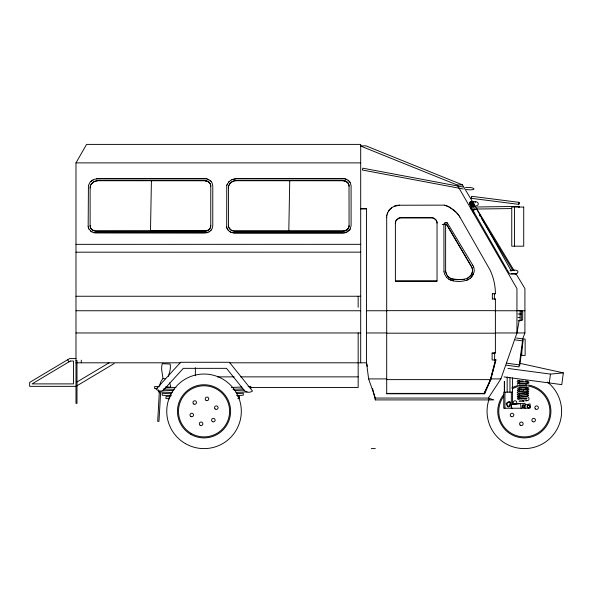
<?xml version="1.0" encoding="UTF-8"?>
<svg xmlns="http://www.w3.org/2000/svg" width="593" height="593" viewBox="0 0 593 593"><rect width="100%" height="100%" fill="white"/><g stroke="black" fill="none" stroke-linecap="round" stroke-linejoin="round"><path stroke-width="0.89" d="M521.343 320.064L521.329 311.725L522.707 311.733L522.648 319.998L520.039 320.783L520.165 310.65M288.798 231.188L289.732 180.739M90.121 187.981L90.188 186.847M210.76 225.614L210.559 227.238M228.431 187.981L228.505 186.847M349.018 226.548L349.069 225.614M386.695 217.357L386.806 215.674M395.39 223.19L395.583 221.656M519.223 390.431L518.808 389.853L521.892 390.157M522.996 389.297L523.063 390.327M518.638 207.165L518.942 206.408L519.26 207.172M471.116 206.394L471.302 205.83M549.274 382.952L550.452 374.101L563.35 372.864L561.779 384.62L504.102 376.926M519.698 365.718L523.152 340.204M523.211 390.29L523.204 389.371M366.496 362.582L368.624 378.905L375.332 398.059L488.387 398.059L500.892 378.905L516.948 332.962L519.179 320.524M521.44 320.45L518.208 320.783M88.431 185.431L88.172 226.608M90.188 186.98L90.388 185.92M210.559 227.193L210.708 226.378M226.748 185.431L226.682 227.549M228.505 186.98L228.698 185.92M349.018 226.378L348.632 227.89M386.806 215.77L387.133 214.117M395.435 222.486L395.82 220.996M471.739 197.551L471.257 198.292L471.576 196.29L519.023 202.332L519.231 203.325L518.786 204.363L471.339 198.321M386.695 393.381L484.185 393.381L490.47 379.616L495.392 360.04L495.896 359.81L490.974 378.905L484.689 393.782L386.695 393.782L386.695 217.253M168.442 376.347L169.761 371.455A18.086 18.086 0 0 0 170.169 364.05L162.252 363.687A18.049 18.049 0 0 0 161.852 371.099L163.008 378.579A13.157 13.157 0 0 0 159.687 386.043M386.695 379.616L490.47 379.616L495.896 359.81L494.629 359.81M471.524 207.165L472.021 206.438A1.764 0.637 -26.6 0 1 473.199 205.741L474.356 205.489A1.92 0.697 -26.6 0 1 474.83 205.823L474.771 206.038M471.895 273.662L472.332 272.18A8.435 8.421 0 0 0 471.969 267.606L446.885 224.784M471.546 277.22L474.029 272.291A9.97 9.955 0 0 0 473.599 266.887M527.029 382.715L527.533 383.397L518.586 382.759L517.111 381.848L518.616 380.965L523.085 380.943M88.431 185.483L90.106 182.236L92.953 179.894M90.388 186.054L90.707 185.031M210.322 227.897L210.559 227.06M226.748 185.483L227.156 184.297M228.698 186.054C229.484 182.74 232.856 180.517 236.177 180.569L343.288 180.569L346.208 181.295L348.299 183.43M348.877 227.06L347.891 229.098M347.239 232.004L350.055 229.298L351.093 225.681L351.093 185.943L350.5 183.163L349.492 181.517M387.133 214.214L387.674 212.613M474.044 205.208L474.178 204.555A1.883 1.171 -25.4 0 0 473.155 203.836L472.28 203.962A1.772 1.104 -25.4 0 0 470.894 205.03L470.76 205.682A1.883 1.171 -25.4 0 0 471.776 206.394M522.655 338.959L524.916 332.962L524.916 288.554L516.08 273.884L511.077 273.684M500.892 378.905L490.974 378.905L484.185 393.381L484.689 393.782M473.51 274.048L470.167 278.502M527.066 386.858L527.444 387.585L518.438 386.94M90.707 185.157L91.152 184.178M227.156 184.356L229.254 181.339M229.024 185.157C230.232 182.399 233.205 180.665 236.177 180.702L343.288 180.739L345.541 181.154L347.883 182.844M210.322 227.719L209.092 229.632L206.549 231.011L207.913 230.432M348.632 227.719L346.846 230.04L345.563 230.781M350.055 229.298L350.507 228.446M387.674 212.717L389.356 209.878L391.743 207.639M395.82 221.145L396.561 219.788M475.201 206.527L475.223 206.557A1.935 0.43 -27.1 0 0 474.83 206.364L473.718 206.727A1.757 0.393 -27.1 0 0 472.895 207.165M75.986 360.47L76.994 360.47L76.994 403.373L75.986 403.373L75.986 162.882L86.578 144.395L360.692 144.395L360.692 362.805M526.806 396.576C534.115 394.33 517.585 393.433 519.253 394.582M91.152 184.312L93.961 181.54L97.867 180.569L204.97 180.569L208.521 181.68L210.315 184.067M209.581 229.054L209.996 228.349M490.47 379.616L490.974 378.905M388.422 211.293C390.794 207.513 395.116 205.074 399.6 205.134M396.154 220.514L398.896 218.105A5.997 5.982 0 0 1 401.076 217.698L431.445 217.698A5.893 5.886 0 0 1 433.587 218.098L435.877 219.899M444.832 223.035L443.898 223.969L443.979 271.75M442.237 224.532L445.706 224.436A0.86 0.86 0 0 1 446.536 224.436L471.265 266.131M471.183 274.87C466.943 281.104 457.878 279.703 451.54 278.725C448.827 277.702 446.611 275.389 445.884 272.558M522.277 405.649L522.7 405.241M524.175 406.716L523.797 407.087M527.466 405.916L527.918 405.501A1.238 1.238 0 0 1 529.126 405.523L529.556 405.953A1.142 1.142 0 0 1 529.534 407.132L529.089 407.547M470.368 201.894L470.064 202.257A1.742 1.727 -3.4 0 0 469.856 203.592L470.679 204.689L470.056 203.977A1.742 1.735 0 0 1 470.101 202.198L471.198 201.464A1.868 1.853 -3.4 0 1 472.577 201.672L473.407 202.769A1.742 1.727 -3.4 0 1 473.459 203.229A1.742 1.735 0 0 0 473.258 202.287L472.606 201.62A1.868 1.868 0 0 0 470.783 201.568M472.91 209.611L474.43 208.995M91.707 183.526L94.865 181.25L97.867 180.702L204.97 180.746L207.898 181.473M228.416 182.296L231.263 179.894M209.092 229.58L209.581 228.928M208.929 232.004L211.19 230.084M210.522 230.855L212.19 228.446L212.776 225.681L212.776 185.943L212.19 183.163L211.175 181.517M347.891 229.054L346.846 230.084M349.499 230.084L345.385 232.723M90.944 181.399L94.087 179.36L97.801 178.671L206.053 178.789M209.092 229.454L207.254 230.61L205.015 231.018L95.955 231.018L93.679 230.603L91.811 229.424M397.051 219.41L398.896 218.254A5.997 5.982 0 0 1 401.076 217.846L431.445 217.846A5.893 5.886 0 0 1 433.587 218.246L434.847 218.928M527.133 395.235L527.125 395.197M517.103 273.484C520.899 269.2 511.722 269.763 510.062 270.527L511.285 271.023L476.49 208.773M473.518 210.27L476.268 208.966M522.759 405.338L522.374 405.708A0.986 0.986 0 0 0 522.374 406.716M445.617 224.68L445.706 224.621A0.86 0.86 0 0 1 446.536 224.621L446.759 224.799M467.714 278.28L471.183 275.056L472.332 271.994A8.435 8.421 0 0 0 471.969 267.421M448.567 279.021C454.816 282.52 464.089 282.186 470.167 278.465M346.846 229.914L343.325 231.018L234.265 231.018L231.322 230.284L228.876 227.668M76.771 382.107L109.053 362.842M76.779 385.873L114.16 363.568M528.674 387.696L525.761 388.222M515.206 274.351L516.08 273.884M231.263 179.946L236.11 178.671L344.363 178.789M208.929 231.945L206.082 232.908M346.23 230.432L344.859 231.003M444.832 223.072L445.239 222.857A2.698 2.691 0 0 1 447.003 222.857L447.411 223.072M519.023 202.332L518.786 204.363M466.81 280.267L468.574 279.503M519.068 382.218L519.29 382.196M518.942 206.408L471.168 207.061L471.094 209.07M232.404 179.42L236.11 178.723L343.354 178.671M394.656 206.156L399.6 205.23L444.52 205.134A27.315 27.278 0 0 1 449.22 207.001L455.935 211.975M346.342 232.367L344.4 232.908M528.482 381.484L527.718 381.699M472.71 204.815L473.562 204.637A1.905 0.941 -26.1 0 1 474.482 205.163L474.304 205.727A1.772 0.882 -26.1 0 1 474.052 206.023M518.934 397.021L519.149 396.976M525.072 404.923L530.038 403.892L530.394 407.384A0.867 0.867 0 0 1 529.512 408.229L503.746 408.243L503.746 392.151L512.434 392.151M518.616 391.506C511.811 393.871 530.535 394.145 526.977 393.463M207.076 232.671L93.872 232.671M527.54 390.142L529.089 389.119L526.666 388.207M519.505 382.952L517.504 383.434L517.348 384.375M525.68 384.019C536.339 381.922 517.985 381.24 519.112 381.558M526.74 394.478C533.952 392.262 518.905 391.847 519.09 392.084M519.372 395.613C512.004 397.866 526.117 397.992 527.229 398.051M519.431 397.703C514.702 397.977 519.312 400.92 521.758 399.882M526.68 392.381C532.329 391.684 525.435 389.082 523.137 390.179M476.564 205.66C480.019 205.363 477.839 200.708 474.941 201.909L475.416 201.983L471.702 201.353M520.558 393.411C509.861 395.524 528.259 396.168 527.118 395.894M525.672 400.883L526.725 400.794M464.63 279.325C458.893 279.407 451.147 281.208 447.241 275.634M512.337 408.229A1.008 1.008 0 0 1 511.307 407.243L511.033 406.072A1.949 1.949 0 0 1 512.915 404.167L520.513 403.544L521.121 408.243M512.915 404.152L519.861 403.677M96.533 178.804L205.037 178.671M205.823 231.1L150.481 231.196L151.423 180.746M344.133 231.1L233.449 231.1M344.133 231.144L343.325 231.018M229.461 231.403L231.218 232.419L234.198 232.975L344.4 232.856M510.054 274.092L516.199 273.721M519.127 401.372L524.205 401.12M519.246 403.603L525.072 403.322L525.072 408.243M521.818 389.149C510.87 390.038 522.641 392.566 526.48 391.632M360.692 146.063L457.247 185.009L462.407 184.838L472.362 201.353L471.094 201.353M471.183 209.107L511.603 208.558M476.831 208.884L514.168 270.719M360.692 145.871L365.992 145.863L462.407 184.838M75.986 162.882L360.692 162.882M360.692 208.699L366.496 208.699L366.496 362.805L367.334 366.341M360.692 208.832L366.496 208.832M95.132 231.1L205.015 231.018M205.082 232.975L94.873 232.856M343.391 232.975L233.182 232.856M75.986 244.346L360.692 244.323M75.986 252.188L360.692 252.144M395.39 281.008L437.034 281.008M492.36 293.683L495.392 293.683L494.377 293.787M75.986 296.248L360.692 296.248M492.36 298.954L495.392 298.968L495.392 353.094L492.108 353.094L492.108 359.958L495.392 360.04M495.392 299.065L494.377 299.065L494.377 293.676M386.695 310.658L495.392 310.658M518.326 310.65L521.329 310.65L522.611 311.377M75.986 310.754L360.692 310.754M366.496 310.754L386.695 310.754M495.392 310.754L524.916 310.754M518.023 314.001L521.203 314.023M518.023 317.396L519.853 317.396M75.986 332.962L360.692 332.962M366.496 332.962L386.695 332.962M495.392 332.962L524.916 332.962M386.695 333.192L495.392 333.192M522.641 339.048L525.131 339.048L525.131 355.444L521.81 355.444L521.81 347.246M495.392 352.865L494.629 352.865L494.629 360.07M492.108 353.124L494.629 353.124M75.986 358.58L69.596 358.58L29.65 382.418L29.65 386.347L75.986 386.347M75.986 362.805L180.368 362.805M229.447 362.805L366.496 362.805M217.572 376.866L234.22 376.866M240.691 376.866L358.165 376.866M368.624 378.905L386.695 378.905M250.869 387.474L358.165 387.474L358.165 332.962M372.597 388.422L375.332 399.912L492.879 399.912M371.292 448.605L375.332 448.605M526.858 388.222L518.868 387.74L519.246 388.178M521.758 389.342L517.452 388.66M524.36 389.371L527.518 389.712L526.992 389.342M163.008 378.579L165.395 378.69M526.666 398.755L518.868 398.281L519.246 398.718M524.36 399.919L526.532 400.053M166.07 387.118L170.665 387.333A20.347 20.347 0 0 0 169.702 382.9M343.288 180.702L344.829 180.932M204.97 180.702L207.224 181.161M525.494 381.01L527.459 381.277L527.044 381.084M526.784 384.012L518.719 383.501L519.253 384.034M519.55 384.983L527.155 385.391M526.717 386.11L519.764 385.798M526.717 396.65L518.801 396.161L519.194 396.398M507.993 368.431L550.452 374.101M516.496 338.032L522.818 338.885L519.031 366.897L506.385 365.192M515.317 339.908L522.544 340.886M506.652 363.19L519.298 364.895M519.475 380.78L517.489 380.276M526.295 391.61L527.459 391.825L527.007 391.706M466.254 189.515C477.936 191.005 475.29 186.758 465.512 187.462M463.266 188.974L362.412 170.035L362.768 168.182L462.955 186.995M344.363 178.73L346.312 179.279M206.053 178.73L207.039 178.975M453.445 280.926L449.694 279.688M519.928 363.339L563.35 372.864M345.356 178.916L348.061 180.228L350.055 182.362M207.039 178.916L210.508 180.858M232.708 230.959L230.128 229.558L228.639 227M232.189 232.723L230.306 231.937M94.398 230.959L92.382 230.025M93.872 232.723L91.144 231.403L89.143 229.254M488.387 398.059L493.806 399.912M208.002 179.219L208.906 179.642M346.208 181.465L346.831 181.858M207.898 181.421L208.521 181.866M91.997 231.989L90.381 230.825M452.103 208.803L449.22 207.098A27.315 27.278 0 0 0 444.52 205.23M447.411 223.035L472.806 265.256M523.797 405.338L524.175 405.708M522.544 406.924L522.759 407.087A1.097 1.097 0 0 0 523.871 407.169M448.567 279.058L446.611 277.339M527.881 407.524L527.444 407.095M348.061 180.228L348.825 180.858M208.521 181.814L209.077 182.325M229.461 231.463L227.46 229.313L226.482 226.548M453.452 209.685L458.092 214.458M435.395 219.232L436.285 220.47M210.508 180.798L211.175 181.569M209.077 182.273L209.989 183.437M91.811 229.558L90.899 228.305M457.055 213.087L459.041 215.785M446.611 277.376L444.594 274.129L443.979 271.713M522.277 406.776L522.7 407.183A1.186 1.186 0 0 0 523.856 407.183L524.279 406.776A1.097 1.097 0 0 0 524.279 405.649L523.856 405.241A1.097 1.097 0 0 0 522.804 405.256M347.883 182.674L348.869 184.727M228.023 230.054L227.008 228.394M91.315 229.024L90.566 227.668M459.041 215.689L459.894 217.171M474.63 205.119L475.994 207.38M479.374 214.903L480.33 216.489M481.286 218.076L512.819 270.393M476.446 208.128L476.905 208.884M507.045 269.645L509.417 273.618M67.646 359.751L68.899 361.856M474.059 213.406L474.548 214.236L473.132 211.783M457.247 185.009L516.948 288.583L516.948 332.962M472.139 208.884L506.57 268.844M459.894 217.075L490.055 269.978A56.224 56.142 0 0 1 495.407 293.787M473.57 212.561L471.865 209.44M436.285 220.322L436.611 221.085M348.299 183.393L348.632 184.06M88.691 228.394L89.143 229.313M472.806 265.219L473.599 266.924M446.662 274.722L445.684 271.52M473.444 202.932L472.621 201.872A1.868 1.794 -17.1 0 0 471.25 201.679L470.116 202.472A1.749 1.683 -17.1 0 0 469.901 203.777L470.716 204.837A1.868 1.794 -17.1 0 0 471.146 205.015M436.611 220.937L436.841 221.738M210.315 183.889L210.7 185.424L210.559 184.556M90.321 227L90.566 227.801M88.364 227.49L88.691 228.453M436.841 221.589L436.989 222.412M348.869 184.556L349.069 186.18M228.49 226.304L228.639 227.126M90.173 226.304L90.321 227.126M88.172 226.548L88.364 227.549M436.989 222.264L437.034 223.094M349.018 185.246L349.069 225.792M228.431 225.533L228.49 226.43M210.7 185.246L210.76 186.187M90.121 225.533L90.173 226.43M445.617 270.415L445.684 271.705M514.472 207.061L514.472 246.184M512.434 377.874L512.434 404.663M511.336 392.151L511.336 408.243M509.95 377.874L509.95 392.151M507.163 376.978L507.163 392.151M504.94 392.151L504.94 408.243M504.391 381.44L504.391 392.151M504.376 381.44L504.376 392.151M492.36 293.676L492.36 298.968M445.617 224.428L445.617 270.601M437.034 222.946L437.034 281.156L395.39 281.156L395.39 223.035M375.332 398.059L375.332 399.912M358.165 296.248L358.165 307.263M250.817 388.504L250.817 386.517A788.764 788.764 0 0 1 248.148 386.673M228.431 187.855L228.431 225.666M210.76 186.009L210.76 225.8M195.371 367.667L195.371 375.769M158.427 389.868L158.427 391.862A781.53 781.53 0 0 0 172.267 392.522M90.121 187.855L90.121 225.666M81.285 360.136L81.285 362.805M547.383 382.025A37.277 37.277 0 0 1 556.012 430.978A37.277 37.277 0 0 1 508.32 444.987A37.277 37.277 0 0 1 489.099 399.141M527.8 384.976A26.574 26.574 0 0 1 549.592 419.599A26.574 26.574 0 0 1 511.551 434.625A26.574 26.574 0 0 1 503.791 394.464M511.803 387.889A26.574 26.574 0 0 1 519.142 385.265M528.504 386.11A25.558 25.558 0 0 1 548.621 419.281A25.558 25.558 0 0 1 512.782 434.128A25.558 25.558 0 0 1 503.553 396.443M512.278 388.786A25.558 25.558 0 0 1 517.719 386.636M528.185 397.31A1.779 1.779 0 0 1 526.836 400.571M514.124 404.063A1.779 1.779 0 0 1 513.649 401.387A1.779 1.779 0 0 1 516.37 401.387A1.779 1.779 0 0 1 515.903 404.063M236.525 393.67A561.022 561.022 0 0 0 243.278 393.218L243.278 395.212A654.301 654.301 0 0 1 236.525 395.598M171.481 393.811A561.022 561.022 0 0 1 162.2 393.218L162.2 395.212A654.301 654.301 0 0 0 171.481 395.724M244.279 390.046A670.046 670.046 0 0 1 234.139 390.602M173.186 390.683A670.046 670.046 0 0 1 163.038 390.157M247.044 391.862A781.53 781.53 0 0 1 235.977 392.41M241.929 387.007A788.764 788.764 0 0 1 231.248 387.466M176.01 387.533A788.764 788.764 0 0 1 165.328 387.096M159.102 386.777A788.764 788.764 0 0 1 154.654 386.517L154.654 388.504A920.069 920.069 0 0 0 157.323 388.645M242.811 388.889A920.069 920.069 0 0 1 233.019 389.267M174.231 389.319A920.069 920.069 0 0 1 163.549 388.926M237.756 396.71A461.688 461.688 0 0 0 239.505 396.569L239.505 398.563A538.385 538.385 0 0 1 237.756 398.681M170.339 396.902A461.688 461.688 0 0 1 165.973 396.569L165.973 398.563A538.385 538.385 0 0 0 169.472 398.792M445.239 222.894A2.698 2.691 0 0 1 447.003 222.894M522.7 405.115A1.186 1.186 0 0 1 523.856 405.115M529.104 407.532A1.142 1.142 0 0 1 527.992 407.51M527.57 407.087A1.142 1.142 0 0 1 527.592 405.916M471.383 205.882A1.772 0.882 -26.1 0 1 472.791 204.874M471.672 206.89A1.905 0.941 -26.1 0 1 471.116 206.394M473.814 204.748A1.772 1.297 -24.5 0 0 473.926 204.377L473.785 203.688A1.875 1.371 -24.5 0 0 472.369 203.117L471.472 203.384A1.772 1.297 -24.5 0 0 470.434 204.689L470.575 205.371A1.875 1.371 -24.5 0 0 471.146 205.838M473.429 204.741A1.772 1.468 -23.3 0 0 473.696 203.555L473.11 202.458A1.861 1.69 -21.2 0 0 471.383 202.05L470.56 202.487A1.764 1.594 -21.2 0 0 470.012 204.088L470.442 204.822A1.861 1.69 -21.2 0 0 471.235 205.237M470.953 205.415A1.861 1.542 -23.3 0 1 470.345 204.874L470.197 204.511A1.772 1.468 -23.3 0 1 471.168 202.739L471.605 202.561A1.861 1.542 -23.3 0 1 473.548 203.191A1.764 1.594 -21.2 0 1 473.496 204.044M522.982 399.971L523.137 400.957L522.982 399.971M159.317 392.084L157.701 421.304L158.961 421.378L160.577 393.233L159.317 392.084M506.274 403.425C509.098 414.166 514.124 396.072 506.274 403.425M506.756 403.581C508.957 411.957 512.878 397.844 506.756 403.581M527.54 405.553L527.318 405.827A1.312 1.312 0 0 0 527.288 407.176L527.785 407.68A1.423 1.423 0 0 0 529.171 407.702L529.69 407.221A1.312 1.312 0 0 0 529.719 405.871L529.223 405.367A1.423 1.423 0 0 0 527.829 405.345L527.54 405.553M180.665 362.286L156.107 389.149A6.605 6.605 0 0 0 162.971 390.617L183.333 368.342L226.504 368.342L244.353 390.55A6.256 6.256 0 0 0 252.499 391.017L229.409 362.286L180.665 362.286M70.278 361.041L32.104 383.886L73.532 383.886L73.532 361.041L70.278 361.041M523.723 207.061L511.759 207.061L511.759 246.184L523.723 246.184L523.723 207.061M511.166 416.538A1.779 1.779 0 0 0 513.827 415.004A1.779 1.779 0 0 0 511.166 413.462A1.779 1.779 0 0 0 511.166 416.538M520.12 425.055A1.779 1.779 0 0 0 523.093 424.262A1.779 1.779 0 0 0 520.913 422.083A1.779 1.779 0 0 0 520.12 425.055M532.766 421.667A1.779 1.779 0 0 0 535.435 420.126A1.779 1.779 0 0 0 532.766 418.591A1.779 1.779 0 0 0 532.766 421.667M535.36 408.911A1.779 1.779 0 0 0 538.333 408.11A1.779 1.779 0 0 0 536.161 405.938A1.779 1.779 0 0 0 535.36 408.911M185.394 443.608A37.277 37.277 0 0 0 241.314 411.327A37.277 37.277 0 0 0 185.394 379.038A37.277 37.277 0 0 0 185.394 443.608M190.746 434.343A26.574 26.574 0 0 0 230.61 411.327A26.574 26.574 0 0 0 190.746 388.311A26.574 26.574 0 0 0 190.746 434.343M191.257 433.461A25.558 25.558 0 0 0 229.595 411.327A25.558 25.558 0 0 0 191.257 389.193A25.558 25.558 0 0 0 191.257 433.461M206.105 400.394A1.779 1.779 0 0 0 208.773 398.852A1.779 1.779 0 0 0 206.105 397.31A1.779 1.779 0 0 0 206.105 400.394M193.822 404.063A1.779 1.779 0 0 0 196.491 402.528A1.779 1.779 0 0 0 193.822 400.987A1.779 1.779 0 0 0 193.822 404.063M190.864 416.538A1.779 1.779 0 0 0 193.526 415.004A1.779 1.779 0 0 0 190.864 413.462A1.779 1.779 0 0 0 190.864 416.538M200.182 425.337A1.779 1.779 0 0 0 202.85 423.802A1.779 1.779 0 0 0 200.182 422.26A1.779 1.779 0 0 0 200.182 425.337M212.472 421.667A1.779 1.779 0 0 0 215.133 420.126A1.779 1.779 0 0 0 212.472 418.591A1.779 1.779 0 0 0 212.472 421.667M215.059 408.911A1.779 1.779 0 0 0 218.031 408.11A1.779 1.779 0 0 0 215.859 405.938A1.779 1.779 0 0 0 215.059 408.911"/></g></svg>
